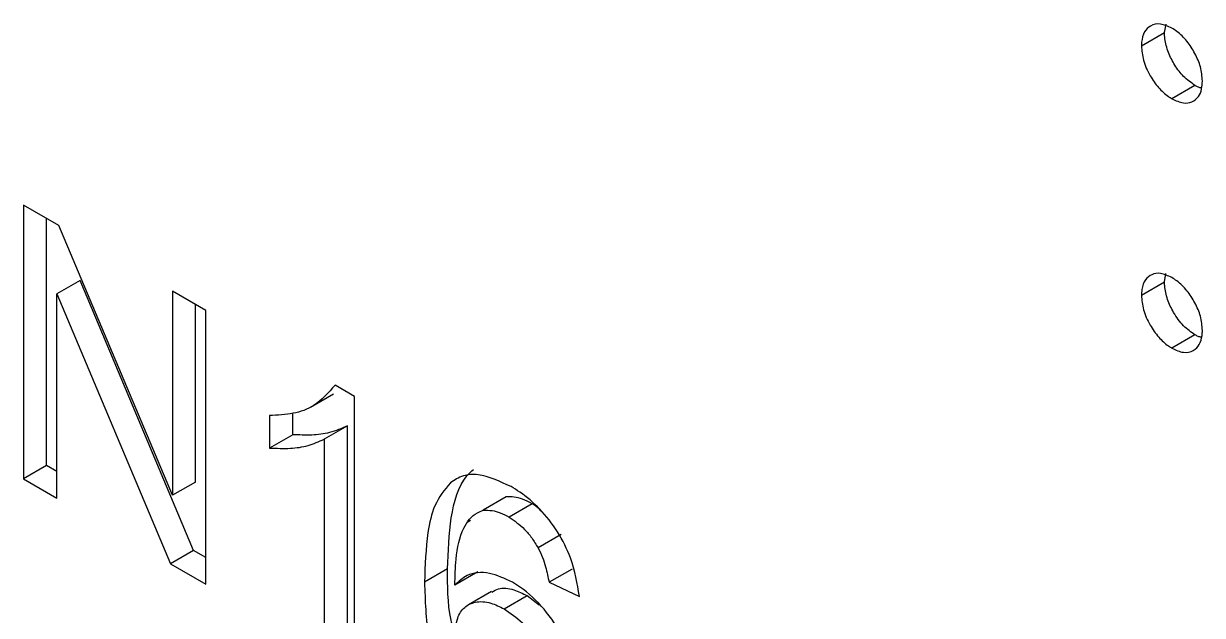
# Model space of a CAD drawing. Extents: x 75 to 2075, y 25 to 1460.
# Drawn here: x 1932.46 to 1940.72, y 1023.88 to 1028.03 of the extents above; entities that cross this region are included whole.
import ezdxf

# ---------------------------------------------------------------- set-up
doc = ezdxf.new("R2010")
doc.units = 0
doc.header["$LTSCALE"] = 5
doc.linetypes.add('SLD-KATı', pattern=[0])
doc.layers.get('0').update_dxf_attribs({"linetype": 'CONTINUOUS'})

msp = doc.modelspace()

# ---------------------------------------------------------------- linework, layer by layer
at = {"color": 7, "linetype": 'SLD-KATı'}
for p, q in [((1940.4517, 1027.9628), (1940.4626, 1028.0223)), ((1940.2901, 1027.8695), (1940.4517, 1027.9628)), ((1940.6655, 1027.5925), (1940.5039, 1027.4992)), ((1932.7037, 1026.611), (1932.4562, 1026.7539)), ((1932.4562, 1026.7539), (1932.4562, 1024.8365)), ((1932.6179, 1024.9298), (1932.6179, 1026.6606)), ((1933.4993, 1024.721), (1932.7037, 1026.611)), ((1940.4517, 1026.2155), (1940.4623, 1026.2751)), ((1932.852, 1026.2254), (1932.6904, 1026.1321)), ((1933.6476, 1024.3353), (1932.852, 1026.2254)), ((1940.2901, 1026.1222), (1940.4517, 1026.2155)), ((1932.6904, 1024.7013), (1932.6904, 1026.1321)), ((1932.6904, 1026.1321), (1933.486, 1024.242)), ((1933.7335, 1026.0166), (1933.4993, 1026.1517)), ((1933.4993, 1026.1517), (1933.4993, 1024.721)), ((1933.6609, 1024.8143), (1933.6609, 1026.0584)), ((1933.7335, 1024.0992), (1933.7335, 1026.0166)), ((1940.6655, 1025.8451), (1940.5039, 1025.7518)), ((1934.467, 1025.3385), (1934.6286, 1025.4318)), ((1934.7765, 1025.4144), (1934.6395, 1025.4935)), ((1934.7765, 1023.497), (1934.7765, 1025.4144)), ((1934.1805, 1025.2791), (1934.1805, 1025.0525)), ((1934.3421, 1025.1458), (1934.3421, 1025.2952)), ((1934.7253, 1025.2073), (1934.5637, 1025.114)), ((1934.7253, 1023.7132), (1934.7253, 1025.2073)), ((1934.3421, 1025.1458), (1934.1805, 1025.0525)), ((1934.5637, 1025.114), (1934.5637, 1023.6199)), ((1932.6179, 1024.9298), (1932.4562, 1024.8365)), ((1932.6904, 1024.8879), (1932.6179, 1024.9298)), ((1932.4562, 1024.8365), (1932.6904, 1024.7013)), ((1933.6609, 1024.8143), (1933.4993, 1024.721)), ((1935.8389, 1024.7097), (1935.6773, 1024.6163)), ((1936.0202, 1024.6618), (1935.8585, 1024.5685)), ((1935.5888, 1024.5448), (1935.5661, 1024.5317)), ((1936.2237, 1024.446), (1936.0621, 1024.3527)), ((1933.6476, 1024.3353), (1933.486, 1024.242)), ((1933.7335, 1024.2858), (1933.6476, 1024.3353)), ((1933.486, 1024.242), (1933.7335, 1024.0992)), ((1935.4278, 1024.2053), (1935.2662, 1024.112)), ((1935.6407, 1024.1857), (1935.479, 1024.0924)), ((1936.3006, 1024.205), (1936.1389, 1024.1117)), ((1936.1389, 1024.1117), (1936.3518, 1024.0134)), ((1935.7356, 1024.0472), (1935.574, 1023.9539)), ((1935.8236, 1023.925), (1935.9852, 1024.0183)), ((1935.9852, 1024.0183), (1936.0697, 1023.9547))]:
    msp.add_line(p, q, dxfattribs=at)
for points, knots in [([(1940.5039, 1027.993), (1940.4765, 1028.0055), (1940.4209, 1028.0309), (1940.3545, 1028.0145), (1940.3073, 1027.9705), (1940.2922, 1027.9146), (1940.2905, 1027.8779), (1940.2901, 1027.8695)], [0, 0, 0, 0, 0.2441761, 0.4943504, 0.7058593, 0.9330792, 1, 1, 1, 1]), ([(1940.7177, 1027.6226), (1940.7153, 1027.6558), (1940.7107, 1027.7183), (1940.6671, 1027.8175), (1940.6109, 1027.9055), (1940.5518, 1027.9624), (1940.5153, 1027.9857), (1940.5039, 1027.993)], [0, 0, 0, 0, 0.242933, 0.458509, 0.673196, 0.89781, 1, 1, 1, 1]), ([(1940.6655, 1027.5925), (1940.6381, 1027.6114), (1940.5868, 1027.6468), (1940.5227, 1027.7323), (1940.4754, 1027.8241), (1940.4542, 1027.9045), (1940.4523, 1027.9486), (1940.4517, 1027.9628)], [0, 0, 0, 0, 0.243229, 0.455225, 0.666482, 0.892042, 1, 1, 1, 1]), ([(1940.2901, 1027.8695), (1940.2928, 1027.8363), (1940.2984, 1027.7686), (1940.346, 1027.6634), (1940.4078, 1027.5739), (1940.4637, 1027.5248), (1940.4959, 1027.5043), (1940.5039, 1027.4992)], [0, 0, 0, 0, 0.2435224, 0.4956006, 0.7112205, 0.9276834, 1, 1, 1, 1]), ([(1940.5039, 1027.4992), (1940.5313, 1027.4863), (1940.5826, 1027.4622), (1940.6463, 1027.474), (1940.6908, 1027.5085), (1940.7146, 1027.5616), (1940.7168, 1027.6039), (1940.7177, 1027.6226)], [0, 0, 0, 0, 0.2428536, 0.4535345, 0.6633061, 0.8505417, 1, 1, 1, 1]), ([(1940.7096, 1027.5742), (1940.7063, 1027.5747), (1940.6923, 1027.5768), (1940.6771, 1027.5857), (1940.6655, 1027.5925)], [0, 0, 0, 0, 0.234213, 1, 1, 1, 1]), ([(1940.5039, 1026.2457), (1940.4765, 1026.2584), (1940.4252, 1026.2823), (1940.3611, 1026.2708), (1940.3138, 1026.2335), (1940.2926, 1026.1777), (1940.2907, 1026.1357), (1940.2901, 1026.1222)], [0, 0, 0, 0, 0.243229, 0.455225, 0.666482, 0.892042, 1, 1, 1, 1]), ([(1940.7177, 1025.8753), (1940.7153, 1025.9084), (1940.7107, 1025.971), (1940.6671, 1026.0701), (1940.6109, 1026.1582), (1940.5518, 1026.215), (1940.5153, 1026.2384), (1940.5039, 1026.2457)], [0, 0, 0, 0, 0.242933, 0.458509, 0.673196, 0.89781, 1, 1, 1, 1]), ([(1940.6655, 1025.8451), (1940.6381, 1025.8643), (1940.5828, 1025.903), (1940.5157, 1025.9957), (1940.4691, 1026.0947), (1940.4538, 1026.1682), (1940.4521, 1026.2068), (1940.4517, 1026.2155)], [0, 0, 0, 0, 0.244085, 0.492964, 0.70666, 0.933946, 1, 1, 1, 1]), ([(1940.2901, 1026.1222), (1940.293, 1026.0889), (1940.2989, 1026.0214), (1940.3463, 1025.9157), (1940.4086, 1025.8266), (1940.4643, 1025.7769), (1940.496, 1025.7568), (1940.5039, 1025.7518)], [0, 0, 0, 0, 0.243899, 0.493925, 0.715287, 0.928871, 1, 1, 1, 1]), ([(1940.5039, 1025.7518), (1940.5313, 1025.7392), (1940.587, 1025.7136), (1940.6538, 1025.7299), (1940.6992, 1025.7726), (1940.7153, 1025.8273), (1940.7171, 1025.8638), (1940.7177, 1025.8753)], [0, 0, 0, 0, 0.243699, 0.494946, 0.707343, 0.907987, 1, 1, 1, 1]), ([(1940.7112, 1025.8279), (1940.7031, 1025.8295), (1940.6883, 1025.8326), (1940.6727, 1025.8412), (1940.6655, 1025.8451)], [0, 0, 0, 0, 0.539923, 1, 1, 1, 1]), ([(1934.6395, 1025.4935), (1934.5929, 1025.4397), (1934.5116, 1025.3459), (1934.3467, 1025.2881), (1934.2364, 1025.2821), (1934.1805, 1025.2791)], [0, 0, 0, 0, 0.399263, 0.69568, 1, 1, 1, 1]), ([(1934.7253, 1025.2073), (1934.6846, 1025.1897), (1934.607, 1025.156), (1934.4764, 1025.1395), (1934.387, 1025.1437), (1934.3421, 1025.1458)], [0, 0, 0, 0, 0.354804, 0.675611, 1, 1, 1, 1]), ([(1934.1805, 1025.0525), (1934.2295, 1025.0505), (1934.3228, 1025.0466), (1934.4528, 1025.0648), (1934.5265, 1025.0975), (1934.5637, 1025.114)], [0, 0, 0, 0, 0.3544729, 0.6749057, 1, 1, 1, 1]), ([(1935.4278, 1024.2053), (1935.4318, 1024.3275), (1935.4398, 1024.5731), (1935.5118, 1024.8104), (1935.5932, 1024.888), (1935.6087, 1024.9028)], [0, 0, 0, 0, 0.444646, 0.894085, 1, 1, 1, 1]), ([(1935.8725, 1024.7817), (1935.7935, 1024.8189), (1935.6745, 1024.875), (1935.5327, 1024.8638), (1935.4762, 1024.828), (1935.4471, 1024.8095)], [0, 0, 0, 0, 0.48946, 0.737055, 1, 1, 1, 1]), ([(1935.4471, 1024.8095), (1935.4066, 1024.7598), (1935.3315, 1024.6676), (1935.2766, 1024.4218), (1935.2702, 1024.2309), (1935.2662, 1024.112)], [0, 0, 0, 0, 0.3068604, 0.5681261, 1, 1, 1, 1]), ([(1936.3518, 1024.0134), (1936.3369, 1024.1026), (1936.3117, 1024.2531), (1936.2029, 1024.4692), (1936.0775, 1024.6301), (1935.9616, 1024.7279), (1935.893, 1024.7694), (1935.8725, 1024.7817)], [0, 0, 0, 0, 0.298557, 0.50352, 0.708668, 0.913073, 1, 1, 1, 1]), ([(1936.0202, 1024.6618), (1935.9976, 1024.6736), (1935.9549, 1024.6957), (1935.8933, 1024.7112), (1935.8572, 1024.7102), (1935.8389, 1024.7097)], [0, 0, 0, 0, 0.356727, 0.673587, 1, 1, 1, 1]), ([(1935.479, 1024.0924), (1935.4806, 1024.1537), (1935.4843, 1024.2989), (1935.5229, 1024.4884), (1935.606, 1024.5889), (1935.6635, 1024.611), (1935.6773, 1024.6163)], [0, 0, 0, 0, 0.266315, 0.630609, 0.911681, 1, 1, 1, 1]), ([(1935.6773, 1024.6163), (1935.6977, 1024.6168), (1935.7358, 1024.6175), (1935.7977, 1024.6005), (1935.8381, 1024.5793), (1935.8585, 1024.5685)], [0, 0, 0, 0, 0.362462, 0.676508, 1, 1, 1, 1]), ([(1936.0822, 1024.6134), (1936.0675, 1024.6271), (1936.0472, 1024.6461), (1936.026, 1024.6584), (1936.0202, 1024.6618)], [0, 0, 0, 0, 0.723243, 1, 1, 1, 1]), ([(1935.8585, 1024.5685), (1935.8958, 1024.5429), (1935.9521, 1024.5041), (1936.0195, 1024.423), (1936.0477, 1024.3765), (1936.0621, 1024.3527)], [0, 0, 0, 0, 0.490642, 0.739507, 1, 1, 1, 1]), ([(1936.0621, 1024.3527), (1936.0729, 1024.3307), (1936.0944, 1024.2866), (1936.1199, 1024.2049), (1936.1317, 1024.1473), (1936.1389, 1024.1117)], [0, 0, 0, 0, 0.275811, 0.552026, 1, 1, 1, 1]), ([(1935.4804, 1023.7372), (1935.4705, 1023.7737), (1935.4259, 1023.9388), (1935.427, 1024.0886), (1935.4278, 1024.2053)], [0, 0, 0, 0, 0.220907, 1, 1, 1, 1]), ([(1935.8825, 1024.1122), (1935.828, 1024.1375), (1935.7126, 1024.1909), (1935.5691, 1024.1771), (1935.5055, 1024.1174), (1935.479, 1024.0924)], [0, 0, 0, 0, 0.342177, 0.725347, 1, 1, 1, 1]), ([(1935.2662, 1024.112), (1935.2702, 1023.9845), (1935.277, 1023.7724), (1935.3519, 1023.4622), (1935.4718, 1023.2182), (1935.6231, 1023.0207), (1935.7562, 1022.9097), (1935.831, 1022.8642), (1935.8482, 1022.8538)], [0, 0, 0, 0, 0.290215, 0.48286, 0.640938, 0.79888, 0.953785, 1, 1, 1, 1]), ([(1936.3731, 1023.2068), (1936.3658, 1023.3058), (1936.3535, 1023.4739), (1936.2428, 1023.7294), (1936.1082, 1023.9317), (1935.9776, 1024.0541), (1935.9015, 1024.1007), (1935.8825, 1024.1122)], [0, 0, 0, 0, 0.299917, 0.509107, 0.717857, 0.929757, 1, 1, 1, 1]), ([(1935.7379, 1024.0429), (1935.7526, 1024.0517), (1935.7953, 1024.0771), (1935.8834, 1024.0691), (1935.9541, 1024.0338), (1935.9852, 1024.0183)], [0, 0, 0, 0, 0.227807, 0.660397, 1, 1, 1, 1]), ([(1935.479, 1023.7279), (1935.4822, 1023.7751), (1935.4879, 1023.8603), (1935.5435, 1023.9419), (1935.6236, 1023.9805), (1935.7213, 1023.9766), (1935.7924, 1023.9408), (1935.8236, 1023.925)], [0, 0, 0, 0, 0.232476, 0.420686, 0.60829, 0.82773, 1, 1, 1, 1]), ([(1935.8236, 1023.925), (1935.8675, 1023.8962), (1935.9444, 1023.8456), (1936.0423, 1023.7269), (1936.1095, 1023.6025), (1936.1536, 1023.461), (1936.1578, 1023.3718), (1936.1602, 1023.322)], [0, 0, 0, 0, 0.236611, 0.414813, 0.592894, 0.773077, 1, 1, 1, 1])]:
    msp.add_open_spline(points, degree=3, knots=knots, dxfattribs=at)

doc.saveas('drawing.dxf')
